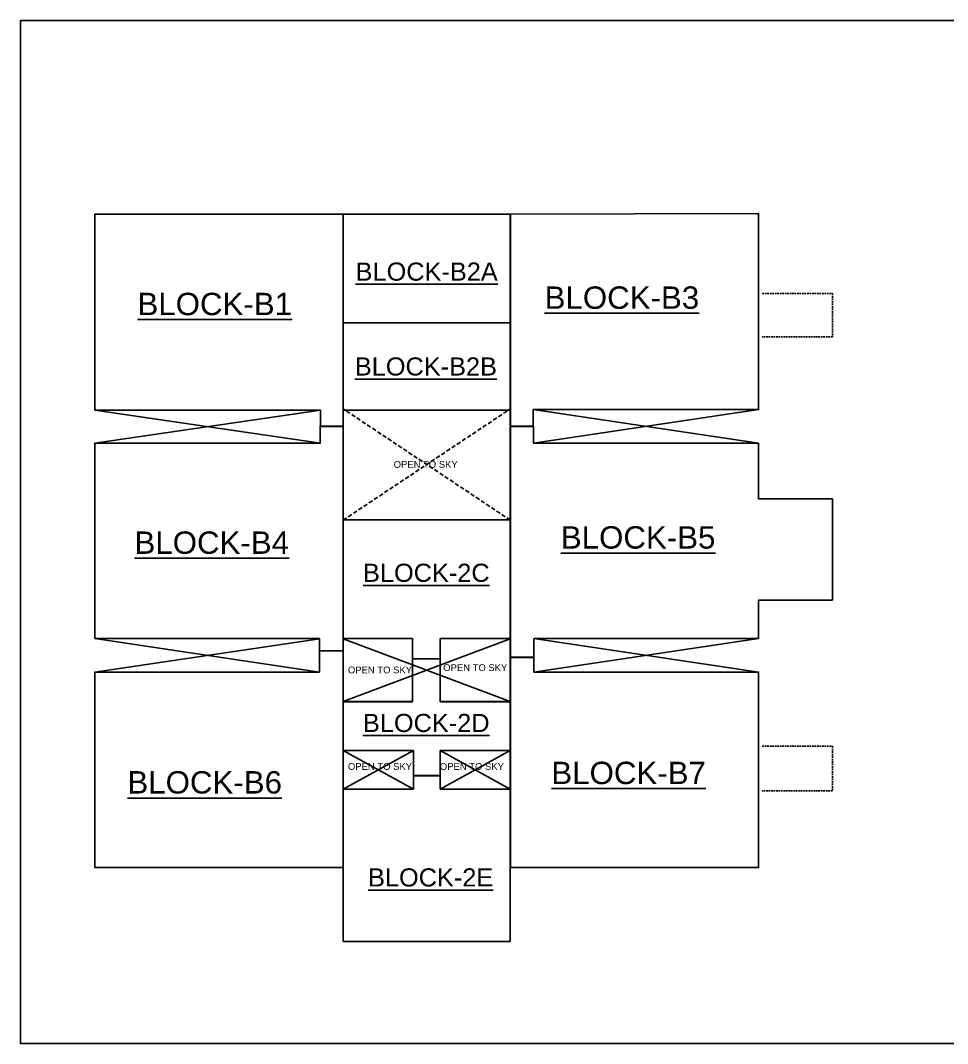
# Model space of a CAD drawing. Extents: x 6345096 to 6738923, y -6490958 to -6305885.
# Drawn here: x 6345096 to 6512782, y -6490958 to -6305885 of the extents above; entities that cross this region are included whole.
import ezdxf
from ezdxf.enums import TextEntityAlignment as Align

# ---------------------------------------------------------------- set-up
doc = ezdxf.new("R2010")
doc.units = 0
doc.header["$LTSCALE"] = 600
doc.header["$MEASUREMENT"] = 0
doc.linetypes.add('DASHED', pattern=[0.75, 0.5, -0.25])
doc.linetypes.add('HIDDEN2', pattern=[0.1875, 0.125, -0.0625])
doc.layers.get('0').update_dxf_attribs({"linetype": 'CONTINUOUS'})
for name, color, linetype in [('BLOCKS', 1, 'CONTINUOUS'), ('chajja', 7, 'CONTINUOUS'), ('Duct', 8, 'CONTINUOUS'), ('EXP', 200, 'CONTINUOUS'), ('TEXT', 6, 'CONTINUOUS')]:
    doc.layers.add(name, color=color, linetype=linetype)
doc.styles.add('AR', font='arial.ttf')
doc.styles.add('ARIAL', font='arial.ttf')

msp = doc.modelspace()

# ---------------------------------------------------------------- hatches: boundary and pattern name
at = {"layer": 'EXP', "ltscale": 25}
for points in [[(6403481.737, -6459119.904), (6403456.444, -6459119.904), (6403456.444, -6340932.865), (6403481.737, -6340932.865)], [(6433716.822, -6459119.946), (6433691.529, -6459119.946), (6433691.529, -6340932.907), (6433716.822, -6340932.907)], [(6399278.152, -6379329.834), (6403456.444, -6379329.834), (6403456.444, -6379304.315), (6399278.152, -6379304.315)], [(6437895.114, -6379329.834), (6433716.822, -6379329.834), (6433716.822, -6379304.315), (6437895.114, -6379304.315)], [(6416158.372, -6421369.69), (6421014.719, -6421369.69), (6421014.719, -6421344.397), (6416158.372, -6421344.397)], [(6437976.14, -6421096.665), (6433716.822, -6421096.665), (6433716.822, -6421071.172), (6437976.14, -6421071.172)], [(6416158.372, -6442511.093), (6421014.719, -6442511.093), (6421014.719, -6442485.8), (6416158.372, -6442485.8)]]:
    msp.add_hatch(color=256, dxfattribs=at).paths.add_polyline_path(points)

# ---------------------------------------------------------------- linework, layer by layer
msp.add_lwpolyline([(6345095.701, -6305885.378), (6738922.997, -6305885.378), (6738922.997, -6490957.702), (6345095.701, -6490957.702)], close=True)
at = {"color": 8, "linetype": 'Continuous', "ltscale": 25}
for points, elevation in [([(6358566.533, -6382351.689), (6399348.882, -6376393.701)], 3.613), ([(6358566.533, -6376393.701), (6399348.882, -6382351.689)], 8.77), ([(6437824.294, -6376282.546), (6478606.553, -6382351.805)], 8.77), ([(6437895.114, -6382351.805), (6478606.553, -6376282.546)], 8.77), ([(6399197.125, -6423770.498), (6358566.533, -6417701.18)], 8.77), ([(6399197.125, -6417726.703), (6358566.533, -6423770.498)], 8.77), ([(6478606.732, -6417701.21), (6437976.14, -6423770.445)], 8.77), ([(6416158.372, -6444950.806), (6403481.736, -6437939.659)], 5.695), ([(6416158.372, -6437939.659), (6403481.736, -6444950.806)], 8.77), ([(6421014.719, -6444950.806), (6433691.529, -6437939.659)], 5.695), ([(6421014.719, -6437939.659), (6433691.529, -6444950.806)], 8.77)]:
    msp.add_lwpolyline(points, dxfattribs=dict(at, elevation=elevation))
at = {"color": 8, "linetype": 'Continuous', "elevation": 8.77}
for points in [[(6403456.446, -6417726.703), (6433691.529, -6429096.481)], [(6403456.446, -6429096.481), (6433691.529, -6417726.703)]]:
    msp.add_lwpolyline(points, dxfattribs=at)
at = {"color": 8, "linetype": 'Continuous', "ltscale": 25}
msp.add_lwpolyline([(6478606.732, -6423770.463), (6437976.14, -6417701.21)], dxfattribs=at)
at = {"layer": 'BLOCKS', "ltscale": 25}
for p, q in [((6437895.114, -6379329.834, 8.77), (6433716.822, -6379329.834, 8.77)), ((6433716.822, -6379329.834, 8.77), (6433716.822, -6417701.21, 8.77)), ((6437895.114, -6382351.805, 8.77), (6437895.114, -6379329.834, 8.77)), ((6478606.552, -6382351.805, 8.77), (6437895.114, -6382351.805, 8.77)), ((6478606.553, -6382584.499, 8.77), (6478606.552, -6382351.805, 8.77)), ((6478606.552, -6392413.394, 8.77), (6478606.552, -6382584.499, 8.77)), ((6478606.552, -6382584.499, 8.77), (6478606.553, -6382584.499, 8.77)), ((6491961.245, -6392413.394, 8.77), (6478606.552, -6392413.394, 8.77)), ((6491961.245, -6410755.822, 8.77), (6491961.245, -6392413.394, 8.77)), ((6478606.552, -6417701.21, 8.77), (6478606.552, -6410755.822, 8.77)), ((6478606.552, -6410755.822, 8.77), (6491961.245, -6410755.822, 8.77)), ((6433716.645, -6421096.665, 15.918), (6433716.645, -6417726.703, 15.918)), ((6437976.14, -6417701.21, 8.77), (6478606.552, -6417701.21, 8.77)), ((6437976.14, -6417726.703, 15.918), (6437976.14, -6423770.445, 15.918)), ((6437976.14, -6421096.665, 15.918), (6433716.645, -6421096.665, 15.918)), ((6433716.645, -6421096.665, 15.918), (6437976.14, -6421096.665, 15.918))]:
    msp.add_line(p, q, dxfattribs=at)
for points, elevation in [([(6403456.444, -6376049.753), (6403456.444, -6379304.315), (6399348.882, -6379304.315), (6399348.882, -6376393.701), (6358566.533, -6376393.701), (6358566.533, -6340932.945), (6403456.444, -6340932.945), (6403456.444, -6376393.701)], 4.838), ([(6433716.822, -6376282.546), (6433716.822, -6379304.315), (6437824.294, -6379304.315), (6437824.294, -6376282.546), (6478606.552, -6376282.546), (6478606.552, -6340821.614), (6433716.822, -6340932.949), (6433716.822, -6376282.546)], 8.77), ([(6399197.125, -6417701.18), (6358566.533, -6417701.18), (6358566.533, -6382351.689), (6399278.152, -6382351.689), (6399278.152, -6379329.834), (6403456.446, -6379329.834), (6403456.446, -6382351.689)], 3.613), ([(6403456.446, -6382351.689), (6403456.446, -6417701.18), (6403456.444, -6417701.18)], 3.613), ([(6421011.904, -6417675.714), (6433691.528, -6417675.714), (6433691.528, -6396217.335), (6403481.736, -6396217.335), (6403481.736, -6417675.714), (6416021.352, -6417675.714)], 8.77), ([(6399197.125, -6417701.18), (6399197.125, -6423770.445)], 15.918), ([(6403456.444, -6423770.445), (6403456.446, -6423770.445), (6403456.444, -6417701.18)], 15.918), ([(6416158.372, -6437939.659), (6403481.736, -6437939.659), (6403481.739, -6417701.18), (6416021.352, -6417701.18)], 21.798), ([(6415996.059, -6429121.947), (6415996.059, -6417675.714)], 9.156), ([(6416021.352, -6417675.714), (6416021.352, -6429121.947)], 9.156), ([(6421011.904, -6429121.947), (6421011.904, -6417675.714)], 9.156), ([(6421011.904, -6417701.18), (6433691.529, -6417701.18), (6433691.529, -6437939.659), (6421014.719, -6437939.659)], 21.798), ([(6403456.444, -6423770.498), (6403456.444, -6459119.987), (6358566.533, -6459119.987), (6358566.533, -6423770.498), (6399197.125, -6423770.498)], 8.77), ([(6416021.352, -6429121.947), (6403481.736, -6429121.947), (6403481.736, -6429096.481), (6416021.352, -6429096.481)], 8.77), ([(6421011.904, -6429096.481), (6433691.529, -6429096.481), (6433691.529, -6429121.947), (6421011.904, -6429121.947)], 8.77), ([(6416158.372, -6437939.642), (6416158.372, -6444925.513)], 11.155), ([(6421014.719, -6444925.513), (6421014.719, -6437939.642)], 11.155), ([(6421014.719, -6444950.806), (6433691.529, -6444950.806), (6433691.529, -6472474.683), (6403481.736, -6472474.683), (6403481.736, -6444950.806), (6416158.372, -6444950.806)], 5.695)]:
    msp.add_lwpolyline(points, dxfattribs=dict(at, elevation=elevation))
for points, elevation in [([(6403481.736, -6340932.907), (6433691.529, -6340932.907), (6433691.529, -6376353.167), (6403481.736, -6376353.167)], 8.963), ([(6433642.666, -6360606.499), (6403457.704, -6360606.499), (6403457.704, -6360580.979), (6433642.666, -6360580.979)], 8.77)]:
    msp.add_lwpolyline(points, close=True, dxfattribs=dict(at, elevation=elevation))
msp.add_lwpolyline([(6433716.822, -6423770.463), (6433716.822, -6423770.463), (6433716.822, -6459119.987), (6478606.732, -6459119.987), (6478606.732, -6423770.463), (6437976.023, -6423770.463)], dxfattribs=at)
at = {"layer": 'chajja', "color": 7, "linetype": 'DASHED'}
for points, elevation in [([(6479281.097, -6355295.393), (6491961.245, -6355295.397), (6491961.245, -6363140.424), (6479281.097, -6363140.423)], -6.481), ([(6479281.18, -6437178.668), (6491961.245, -6437178.668), (6491961.245, -6445238.669), (6479281.18, -6445238.669)], -8.188)]:
    msp.add_lwpolyline(points, dxfattribs=dict(at, elevation=elevation))
at = {"layer": 'Duct', "color": 8, "linetype": 'HIDDEN2', "ltscale": 10}
for p, q in [((6433716.822, -6396288.146, 14.187), (6403456.226, -6376130.387, 16.228)), ((6403456.226, -6396288.146, 14.187), (6433716.822, -6376130.387, 16.228))]:
    msp.add_line(p, q, dxfattribs=at)
at = {"layer": 'EXP', "ltscale": 25}
for points, elevation in [([(6403481.737, -6459119.904), (6403456.444, -6459119.904), (6403456.444, -6340932.865), (6403481.737, -6340932.865)], 9.156), ([(6433716.822, -6459119.946), (6433691.529, -6459119.946), (6433691.529, -6340932.907), (6433716.822, -6340932.907)], 8.963), ([(6399278.152, -6379329.834), (6403456.444, -6379329.834), (6403456.444, -6379304.315), (6399278.152, -6379304.315)], 3.613), ([(6437895.114, -6379329.834), (6433716.822, -6379329.834), (6433716.822, -6379304.315), (6437895.114, -6379304.315)], 8.77), ([(6399197.125, -6419927.597), (6403456.446, -6419927.597), (6403456.446, -6419902.074), (6399197.125, -6419902.074)], 8.77), ([(6416158.372, -6421369.69), (6421014.719, -6421369.69), (6421014.719, -6421344.397), (6416158.372, -6421344.397)], 5.695), ([(6437976.14, -6421096.665), (6433716.822, -6421096.665), (6433716.822, -6421071.172), (6437976.14, -6421071.172)], 15.918), ([(6416158.372, -6442511.093), (6421014.719, -6442511.093), (6421014.719, -6442485.8), (6416158.372, -6442485.8)], 5.695)]:
    msp.add_lwpolyline(points, close=True, dxfattribs=dict(at, elevation=elevation))

# ---------------------------------------------------------------- texts
at = {"layer": 'TEXT', "color": 7}
for s, height, style, p in [('%%UBLOCK-B2A', 3277.95464, 'AR', (6418570.369, -6352953.445, 8.77)), ('%%UBLOCK-B1', 4046.85758, 'AR', (6380235.464, -6359196.857, 8.77)), ('%%UBLOCK-B3', 4046.85758, 'AR', (6453882.667, -6358046.521, 8.77)), ('%%UBLOCK-B2B', 3277.95464, 'AR', (6418431.053, -6370115.499, 8.77)), ('OPEN TO SKY', 1223.76973, 'ARIAL', (6418393.466, -6386804.822, 8.511)), ('%%UBLOCK-B5', 4046.85758, 'AR', (6456817.356, -6401424.962, 8.77)), ('%%UBLOCK-B4', 4046.85758, 'AR', (6379696.292, -6402371.499, 8.77)), ('%%UBLOCK-2C', 3277.95464, 'AR', (6418512.255, -6407439.024, 8.77)), ('OPEN TO SKY', 1223.76973, 'ARIAL', (6410123.555, -6423986.121, 21.673)), ('OPEN TO SKY', 1223.76973, 'ARIAL', (6427356.01, -6423569.618, 21.673)), ('%%UBLOCK-2D', 3277.95464, 'AR', (6418496.482, -6434603.289, 8.77)), ('OPEN TO SKY', 1223.76973, 'ARIAL', (6410123.555, -6441445.185, 21.673)), ('OPEN TO SKY', 1223.76973, 'ARIAL', (6426745.948, -6441445.138, 20.216)), ('%%UBLOCK-B7', 4046.85758, 'AR', (6455098.534, -6444028.103, 8.77)), ('%%UBLOCK-B6', 4046.85758, 'AR', (6378417.581, -6445731.642, 8.77)), ('%%UBLOCK-2E', 3277.95464, 'AR', (6419292.3, -6462545.496, 8.77))]:
    msp.add_text(s, height=height, dxfattribs=dict(at, style=style)).set_placement(p, align=Align.CENTER)

doc.saveas('drawing.dxf')
